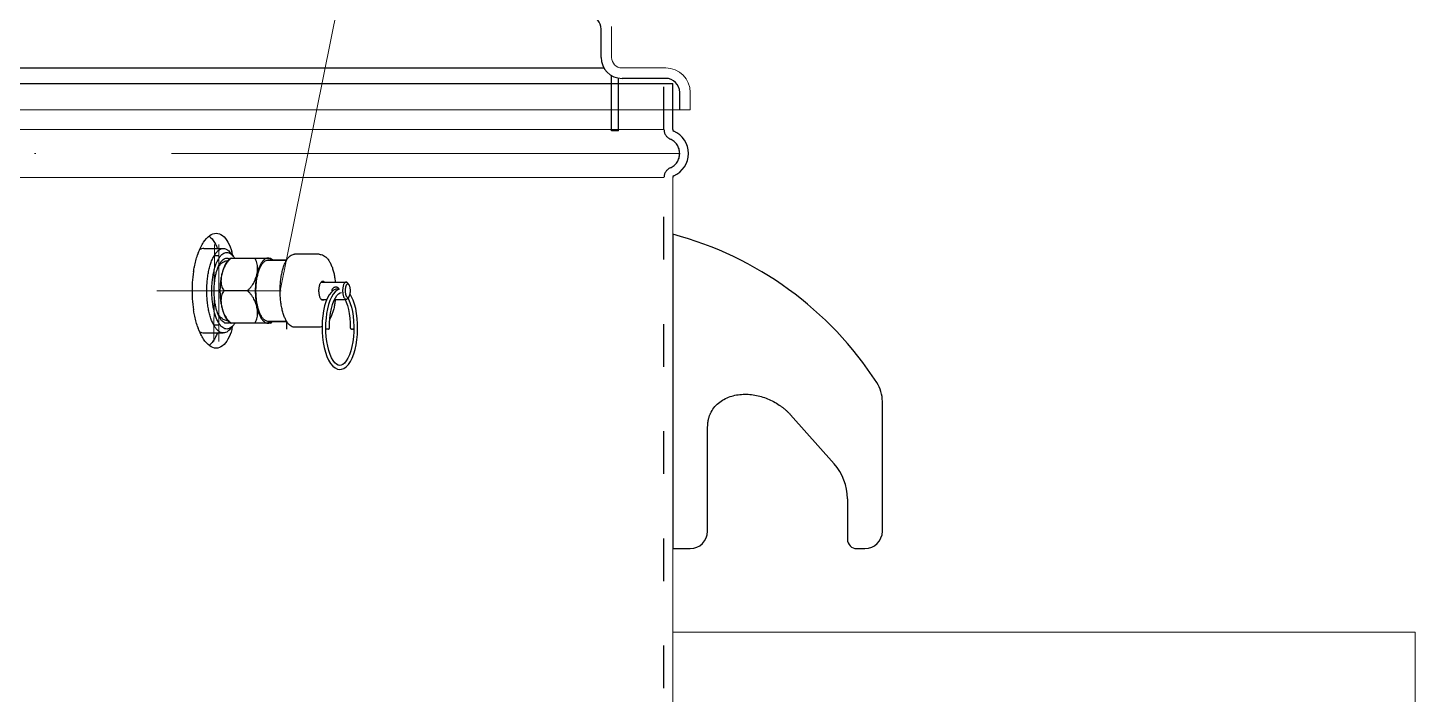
# Model space of a CAD drawing. Header units: millimetres. Extents: x 89051 to 218395, y -330386 to -125649.
# Drawn here: x 99525.8 to 99922.9, y -127075.9 to -126885.1 of the extents above; entities that cross this region are included whole.
import ezdxf

# ---------------------------------------------------------------- set-up
doc = ezdxf.new("R2010")
doc.units = ezdxf.units.MM
doc.header["$LTSCALE"] = 13
for name, pattern in [('1 实线', [0]), ('ACAD_ISO03W100', [1.18, 0.47, -0.71]), ('ACAD_ISO04W100', [30, 24, -3, 0, -3]), ('CENTER', [50.8, 31.75, -6.35, 6.35, -6.35])]:
    doc.linetypes.add(name, pattern=pattern)
doc.layers.get('0').update_dxf_attribs({"color": 1, "linetype": 'CENTER'})
for name, color, linetype in [('02___PRT_ALL_AXES', 7, 'Continuous'), ('几何体', 7, 'Continuous'), ('粗实线', 4, 'Continuous')]:
    doc.layers.add(name, color=color, linetype=linetype)
doc.layers.add('标注、文本', color=3, linetype='Continuous', lineweight=25)
doc.layers.add('铁心', color=3, linetype='Continuous', lineweight=0)

# ---------------------------------------------------------------- blocks, each defined once
blk = doc.blocks.new('WERWEF')
at = {"layer": '几何体'}
for p, q in [((96038.29, -127762.98), (96038.29, -127852.98)), ((96098.29, -127847.98), (96098.29, -127810.85)), ((96072.03, -127814.69), (96084.51, -127828.72)), ((96048.29, -127847.98), (96048.29, -127818.01)), ((96088.29, -127838.69), (96088.29, -127850.32)), ((96038.29, -127852.98), (96043.29, -127852.98)), ((96090.95, -127852.98), (96093.29, -127852.98))]:
    blk.add_line(p, q, dxfattribs=at)
for centre, radius, start, end in [((96012.67, -127859.65), 100, 32.8347, 75.1544), ((96088.29, -127810.85), 10, 0, 32.8347), ((96073.29, -127838.69), 15, 0, 41.6335), ((96043.29, -127847.98), 5, 270, 0), ((96093.29, -127847.98), 5, 270, 0), ((96090.95, -127850.32), 2.66, 180, 270)]:
    blk.add_arc(centre, radius, start, end, dxfattribs=at)
blk.add_open_spline([(96048.29, -127818.01), (96048.3, -127817.91), (96048.3, -127817.71), (96048.31, -127817.41), (96048.34, -127817.11), (96048.37, -127816.81), (96048.41, -127816.52), (96048.46, -127816.23), (96048.52, -127815.95), (96048.6, -127815.66), (96048.68, -127815.38), (96048.77, -127815.11), (96048.86, -127814.83), (96048.97, -127814.56), (96049.31, -127813.81), (96050.02, -127812.63), (96051.35, -127811.26), (96052.95, -127810.17), (96054.7, -127809.42), (96056.57, -127808.94), (96058.46, -127808.75), (96060.38, -127808.8), (96062.26, -127809.07), (96064.12, -127809.56), (96065.9, -127810.23), (96067.6, -127811.09), (96068.89, -127811.91), (96069.81, -127812.6), (96070.41, -127813.09), (96070.98, -127813.6), (96071.52, -127814.13), (96071.86, -127814.5), (96072.03, -127814.69)], degree=3, knots=[0, 0, 0, 0, 0.0099647, 0.0198382, 0.0296306, 0.039352, 0.049013, 0.0586242, 0.0681964, 0.0777406, 0.0872678, 0.0967892, 0.1063158, 0.1158588, 0.1254292, 0.1874089, 0.2504274, 0.3118188, 0.3757232, 0.4369472, 0.5005615, 0.5621646, 0.6253926, 0.6874144, 0.75015, 0.8124521, 0.8745483, 0.9000528, 0.9253008, 0.950341, 0.9752238, 1, 1, 1, 1], dxfattribs=at)

msp = doc.modelspace()

# ---------------------------------------------------------------- linework, layer by layer
at = {"color": 7, "linetype": '1 实线', "lineweight": 0}
for p, q in [((99692.89, -126893.58), (99692.89, -126884.72)), ((99708.39, -126896.58), (99695.89, -126896.58)), ((99715.39, -126908.58), (99715.39, -126903.58)), ((99179.39, -126908.58), (99715.39, -126908.58)), ((99712.39, -126908.58), (99715.39, -126908.58)), ((99707.89, -126914.2), (99183.89, -126914.2)), ((99183.89, -126927.95), (99707.89, -126927.95)), ((99710.39, -127657.08), (99710.39, -126927.95)), ((99922.89, -127058.1), (99710.39, -127058.1)), ((99922.89, -127058.1), (99922.89, -127118.1))]:
    msp.add_line(p, q, dxfattribs=at)
at = {"color": 7, "linetype": 'Continuous'}
for p, q in [((99576.22, -126948.29), (99581.78, -126948.29)), ((99584.61, -126950.43), (99583.78, -126949.43)), ((99583.7, -126951.03), (99595.32, -126951.03)), ((99599.93, -126951.58), (99594.56, -126951.58)), ((99581.31, -126955.75), (99581.31, -126955.76)), ((99617.72, -126958.63), (99617.31, -126958.13)), ((99588.63, -126960.37), (99581.97, -126960.37)), ((99611.61, -126962.43), (99611.16, -126963.51)), ((99612.12, -126961.51), (99611.61, -126962.43)), ((99612.7, -126960.76), (99612.12, -126961.51)), ((99612.74, -126962.18), (99612.3, -126963.17)), ((99613.34, -126960.22), (99612.7, -126960.76)), ((99613.24, -126961.34), (99612.74, -126962.18)), ((99613.8, -126960.67), (99613.24, -126961.34)), ((99614.01, -126959.91), (99613.34, -126960.22)), ((99613.43, -126963.29), (99613.85, -126962.43)), ((99614.41, -126960.18), (99613.8, -126960.67)), ((99613.85, -126962.43), (99614.3, -126961.76)), ((99614.62, -126959.82), (99614.01, -126959.91)), ((99614.3, -126961.76), (99614.75, -126961.29)), ((99614.87, -126959.98), (99614.41, -126960.18)), ((99614.81, -126959.83), (99614.62, -126959.82)), ((99614.75, -126961.29), (99615.2, -126961.01)), ((99615.2, -126961.01), (99615.63, -126960.91)), ((99616.61, -126962.84), (99616.95, -126963.61)), ((99617.72, -126962.1), (99617.31, -126962.6)), ((99617.42, -126962.47), (99617.71, -126963.02)), ((99618.47, -126962.07), (99618.04, -126961.38)), ((99618.93, -126963.07), (99618.47, -126962.07)), ((99610.47, -126966.08), (99610.24, -126967.51)), ((99610.78, -126964.74), (99610.47, -126966.08)), ((99611.16, -126963.51), (99610.78, -126964.74)), ((99611.6, -126965.53), (99611.35, -126966.86)), ((99611.91, -126964.29), (99611.6, -126965.53)), ((99612.3, -126963.17), (99611.91, -126964.29)), ((99612.28, -126968.21), (99612.47, -126966.8)), ((99612.47, -126966.8), (99612.73, -126965.5)), ((99612.73, -126965.5), (99613.05, -126964.32)), ((99613.05, -126964.32), (99613.43, -126963.29)), ((99616.95, -126963.61), (99617.29, -126964.6)), ((99617.29, -126964.6), (99617.58, -126965.72)), ((99617.58, -126965.72), (99617.81, -126966.93)), ((99617.71, -126963.02), (99618.1, -126963.98)), ((99618.1, -126963.98), (99618.44, -126965.09)), ((99618.44, -126965.09), (99618.72, -126966.34)), ((99618.72, -126966.34), (99618.93, -126967.69)), ((99619.33, -126964.21), (99618.93, -126963.07)), ((99619.66, -126965.49), (99619.33, -126964.21)), ((99619.92, -126966.86), (99619.66, -126965.49)), ((99595.32, -126969.7), (99583.7, -126969.7)), ((99584.61, -126970.31), (99583.78, -126971.3)), ((99599.93, -126969.15), (99594.56, -126969.15)), ((99610.1, -126969.02), (99610.04, -126970.56)), ((99610.04, -126970.56), (99610.06, -126972.12)), ((99610.24, -126967.51), (99610.1, -126969.02)), ((99611.07, -126969.7), (99611.05, -126971.13)), ((99611.17, -126968.26), (99611.07, -126969.7)), ((99611.35, -126966.86), (99611.17, -126968.26)), ((99612.14, -126971.12), (99612.17, -126969.68)), ((99612.17, -126969.68), (99612.28, -126968.21)), ((99617.81, -126966.93), (99617.98, -126968.23)), ((99617.98, -126968.23), (99618.08, -126969.58)), ((99618.08, -126969.58), (99618.11, -126970.9)), ((99618.93, -126967.69), (99619.06, -126969.12)), ((99619.06, -126969.12), (99619.12, -126970.59)), ((99619.12, -126970.59), (99619.1, -126972.08)), ((99620.1, -126968.31), (99619.92, -126966.86)), ((99620.2, -126969.82), (99620.1, -126968.31)), ((99620.22, -126971.34), (99620.2, -126969.82)), ((99576.22, -126972.44), (99581.78, -126972.44)), ((99610.06, -126972.12), (99610.17, -126973.66)), ((99610.17, -126973.66), (99610.36, -126975.17)), ((99611.05, -126971.13), (99611.05, -126971.15)), ((99611.05, -126971.15), (99611.07, -126971.22)), ((99611.07, -126971.22), (99611.12, -126971.29)), ((99611.12, -126971.29), (99611.19, -126971.33)), ((99611.16, -126972.09), (99611.14, -126971.3)), ((99611.26, -126973.53), (99611.16, -126972.09)), ((99611.19, -126971.33), (99611.26, -126971.34)), ((99611.92, -126971.34), (99611.26, -126971.34)), ((99611.43, -126974.93), (99611.26, -126973.53)), ((99611.92, -126971.34), (99612, -126971.33)), ((99612, -126971.33), (99612.07, -126971.29)), ((99612.07, -126971.29), (99612.12, -126971.22)), ((99612.12, -126971.22), (99612.14, -126971.15)), ((99612.14, -126971.15), (99612.14, -126971.12)), ((99618.11, -126970.9), (99618.12, -126970.96)), ((99618.12, -126970.96), (99618.15, -126971.08)), ((99618.15, -126971.08), (99618.22, -126971.19)), ((99618.22, -126971.19), (99618.31, -126971.27)), ((99618.31, -126971.27), (99618.43, -126971.33)), ((99618.43, -126971.33), (99618.55, -126971.34)), ((99618.77, -126971.34), (99618.55, -126971.34)), ((99618.77, -126971.34), (99618.9, -126971.33)), ((99619, -126973.55), (99618.82, -126974.98)), ((99618.9, -126971.33), (99619.01, -126971.27)), ((99619.1, -126972.08), (99619, -126973.55)), ((99619.01, -126971.27), (99619.11, -126971.19)), ((99619.11, -126971.19), (99619.11, -126971.18)), ((99619.79, -126975.83), (99620.01, -126974.38)), ((99620.01, -126974.38), (99620.16, -126972.87)), ((99620.16, -126972.87), (99620.22, -126971.34)), ((99610.36, -126975.17), (99610.63, -126976.6)), ((99610.63, -126976.6), (99610.98, -126977.95)), ((99610.98, -126977.95), (99611.41, -126979.18)), ((99611.68, -126976.26), (99611.43, -126974.93)), ((99611.99, -126977.49), (99611.68, -126976.26)), ((99612.36, -126978.59), (99611.99, -126977.49)), ((99612.77, -126979.55), (99612.36, -126978.59)), ((99617.86, -126978.69), (99617.43, -126979.66)), ((99618.24, -126977.58), (99617.86, -126978.69)), ((99618.56, -126976.33), (99618.24, -126977.58)), ((99618.82, -126974.98), (99618.56, -126976.33)), ((99618.66, -126979.63), (99619.11, -126978.48)), ((99619.11, -126978.48), (99619.48, -126977.21)), ((99619.48, -126977.21), (99619.79, -126975.83)), ((99611.41, -126979.18), (99611.9, -126980.27)), ((99611.9, -126980.27), (99612.47, -126981.19)), ((99612.47, -126981.19), (99613.09, -126981.93)), ((99613.22, -126980.35), (99612.77, -126979.55)), ((99613.09, -126981.93), (99613.76, -126982.46)), ((99613.7, -126980.97), (99613.22, -126980.35)), ((99614.18, -126981.42), (99613.7, -126980.97)), ((99613.76, -126982.46), (99614.47, -126982.78)), ((99614.66, -126981.69), (99614.18, -126981.42)), ((99615.13, -126981.77), (99614.66, -126981.69)), ((99615.5, -126981.72), (99615.13, -126981.77)), ((99615.98, -126981.49), (99615.5, -126981.72)), ((99615.56, -126982.83), (99616.27, -126982.59)), ((99616.47, -126981.07), (99615.98, -126981.49)), ((99616.27, -126982.59), (99616.95, -126982.13)), ((99616.96, -126980.46), (99616.47, -126981.07)), ((99616.95, -126982.13), (99617.58, -126981.47)), ((99617.43, -126979.66), (99616.96, -126980.46)), ((99617.58, -126981.47), (99618.15, -126980.63)), ((99618.15, -126980.63), (99618.66, -126979.63)), ((99614.47, -126982.78), (99615.13, -126982.87)), ((99615.12, -126982.87), (99615.56, -126982.83))]:
    msp.add_line(p, q, dxfattribs=at)
at = {"color": 7, "linetype": '1 实线', "lineweight": 0}
for centre, radius, start, end in [((99695.89, -126893.58), 3, 180, 270), ((99695.89, -126893.58), 3, 180, 270), ((99708.39, -126903.58), 7, 0, 90)]:
    msp.add_arc(centre, radius, start, end, dxfattribs=at)
at = {"color": 7, "linetype": 'Continuous'}
for centre, radius, start, end in [((99594.91, -126957.27), 21.71, 159.2381, 160.746), ((99563.43, -126955.85), 21.83, 16.7284, 17.6139), ((99561.63, -126956.39), 23.71, 14.9661, 16.7233), ((99560.47, -126956.71), 24.91, 14.5963, 14.977), ((99607.15, -126960.21), 34.31, 171.0624, 176.3614), ((99589.93, -126957.28), 8.82, 141.0698, 145.4456), ((99589.48, -126956.91), 8.24, 134.5187, 141.1017), ((99589.58, -126956.87), 8.19, 40.3593, 45.4887), ((99609.07, -126960.37), 36.24, 176.3158, 180), ((99609.07, -126960.37), 36.24, 179.9991, 183.7058), ((99607.14, -126960.52), 34.31, 183.6606, 188.9379), ((99590.5, -126962.96), 9.41, 192.3483, 192.4799), ((99594.9, -126963.46), 21.69, 199.2552, 200.7808), ((99589.93, -126963.45), 8.82, 214.5545, 218.9324), ((99589.48, -126963.82), 8.24, 218.9003, 225.4814), ((99561.61, -126964.33), 23.73, 343.2942, 345.0356), ((99560.46, -126964.02), 24.92, 345.0249, 345.4044), ((99589.58, -126963.86), 8.19, 314.5113, 319.6413), ((99563.42, -126964.87), 21.84, 342.388, 343.2895)]:
    msp.add_arc(centre, radius, start, end, dxfattribs=at)
for points, start_tangent, end_tangent in [([(99575.36, -126947.86), (99576.14, -126946.5)], (0.449382, 0.893339), (0.545739, 0.837955)), ([(99576.14, -126946.5), (99577.92, -126944.56)], (0.545739, 0.837955), (0.820589, 0.571518)), ([(99577.92, -126944.56), (99579.76, -126943.9)], (0.820589, 0.571518), (1, 0)), ([(99579.76, -126943.9), (99581.52, -126944.56), (99583.09, -126946.5), (99584.24, -126949.25)], (1, 0), (0.302706, -0.953084)), ([(99573.25, -126954.88), (99573.5, -126953.51), (99574.42, -126950.11)], (0.156172, 0.98773), (0.329852, 0.944033)), ([(99574.62, -126949.58), (99575.36, -126947.86)], (0.354579, 0.935026), (0.449382, 0.893339)), ([(99576.22, -126948.29), (99575.56, -126948.38), (99575.1, -126948.57)], (-1, 0), (-0.891958, -0.452119)), ([(99577.06, -126960.37), (99577.1, -126958.74), (99577.23, -126957.13), (99577.45, -126955.57), (99577.74, -126954.11), (99578.12, -126952.76), (99578.56, -126951.55), (99579.06, -126950.51), (99579.61, -126949.65), (99580.2, -126948.99), (99580.82, -126948.54), (99581.46, -126948.32), (99581.78, -126948.29)], (0, 1), (1, 0)), ([(99578.5, -126960.37), (99578.54, -126958.89), (99578.66, -126957.42), (99578.85, -126956.01), (99579.12, -126954.68), (99579.46, -126953.45), (99579.86, -126952.35), (99580.31, -126951.4), (99580.81, -126950.62), (99581.35, -126950.02), (99581.92, -126949.62), (99582.5, -126949.41), (99583.08, -126949.41), (99583.66, -126949.62), (99584.23, -126950.02), (99584.61, -126950.43)], (0, 1), (0.639938, -0.768426)), ([(99581.78, -126948.29), (99582.1, -126948.32), (99582.74, -126948.54), (99583.36, -126948.99), (99583.78, -126949.43)], (1, 0), (0.63998, -0.768392)), ([(99584.61, -126950.43), (99584.77, -126950.62), (99585.04, -126951.03)], (0.639938, -0.768426), (0.534571, -0.845124)), ([(99609.22, -126949.94), (99609.83, -126950.01), (99610.44, -126950.24), (99611.06, -126950.66), (99611.67, -126951.28), (99612.21, -126952.09), (99612.68, -126953.04), (99613.07, -126954.09), (99613.39, -126955.23), (99613.64, -126956.45), (99613.82, -126957.72), (99613.84, -126957.89)], (1, 0), (0.101585, -0.994827)), ([(99579.14, -126960.37), (99579.19, -126958.97), (99579.31, -126957.61), (99579.51, -126956.32), (99579.78, -126955.11), (99580.07, -126954.16)], (0, 1), (0.328664, 0.944447)), ([(99580.07, -126954.16), (99580.12, -126954.02), (99580.52, -126953.07), (99580.97, -126952.28), (99581.46, -126951.68), (99581.98, -126951.27), (99582.52, -126951.06), (99582.53, -126951.06)], (0.328664, 0.944447), (0.983813, 0.179198)), ([(99582.42, -126952.67), (99582.32, -126952.84), (99581.89, -126953.79), (99581.52, -126954.9), (99581.22, -126956.14), (99581, -126957.49), (99580.87, -126958.91), (99580.82, -126960.37)], (-0.498645, -0.866806), (0, -1)), ([(99584.08, -126951.03), (99583.42, -126951.63), (99582.83, -126952.34), (99582.3, -126953.15), (99581.86, -126954.04), (99581.53, -126954.94), (99581.31, -126955.75)], (-0.783416, -0.621497), (-0.214478, -0.976729)), ([(99582.67, -126952.27), (99582.42, -126952.67)], (-0.567798, -0.823168), (-0.498645, -0.866806)), ([(99582.53, -126951.06), (99583.06, -126951.06), (99583.52, -126951.22)], (0.983813, 0.179198), (0.887479, -0.460849)), ([(99588.63, -126960.37), (99589.2, -126959.85), (99589.73, -126959.25), (99590.19, -126958.6), (99590.57, -126957.93), (99590.89, -126957.25), (99591.15, -126956.54), (99591.36, -126955.78), (99591.52, -126954.96), (99591.59, -126954.07), (99591.56, -126953.18), (99591.4, -126952.36), (99591.12, -126951.64), (99590.74, -126951.03)], (0.783416, 0.621497), (-0.629118, 0.77731)), ([(99595.75, -126951.58), (99595.69, -126951.52), (99595.13, -126951.18), (99594.56, -126951.06), (99593.99, -126951.18), (99593.44, -126951.52), (99592.91, -126952.08), (99592.43, -126952.84), (99591.99, -126953.79), (99591.62, -126954.9), (99591.33, -126956.14), (99591.11, -126957.49), (99590.97, -126958.91), (99590.93, -126960.37)], (-0.749008, 0.662561), (0, -1)), ([(99581.31, -126955.76), (99581.18, -126956.52), (99581.12, -126957.24), (99581.12, -126957.92), (99581.2, -126958.59), (99581.37, -126959.24), (99581.63, -126959.85), (99581.97, -126960.37)], (-0.213205, -0.977007), (0.629118, -0.77731)), ([(99609.15, -126960.37), (99609.17, -126959.86), (99609.23, -126959.37), (99609.32, -126958.92), (99609.43, -126958.52), (99609.58, -126958.18), (99609.75, -126957.91), (99609.76, -126957.89)], (0, 1), (0.628137, 0.778102)), ([(99609.76, -126957.89), (99609.93, -126957.73), (99610.13, -126957.63), (99610.23, -126957.62)], (0.628137, 0.778102), (1, 0)), ([(99610.23, -126957.62), (99610.33, -126957.63), (99610.52, -126957.73), (99610.69, -126957.89)], (1, 0), (0.628137, -0.778102)), ([(99616.9, -126957.9), (99616.71, -126957.94), (99616.53, -126958.08), (99616.36, -126958.31), (99616.21, -126958.62), (99616.09, -126959), (99616, -126959.42), (99615.95, -126959.89), (99615.93, -126960.37)], (-1, -0.00001), (0, -1)), ([(99617.72, -126958.63), (99617.69, -126958.59), (99617.55, -126958.48), (99617.4, -126958.44), (99617.26, -126958.48), (99617.11, -126958.59), (99616.98, -126958.77), (99616.87, -126959.01), (99616.78, -126959.3), (99616.71, -126959.63), (99616.67, -126959.99), (99616.65, -126960.37)], (-0.640996, 0.767544), (0, -1)), ([(99617.31, -126958.13), (99617.27, -126958.08), (99617.09, -126957.94), (99616.9, -126957.9)], (-0.640896, 0.767628), (-1, -0.00001)), ([(99618.15, -126960.37), (99618.14, -126959.99), (99618.1, -126959.63), (99618.03, -126959.3), (99617.93, -126959.01), (99617.82, -126958.77), (99617.72, -126958.63)], (0, 1), (-0.640996, 0.767544)), ([(99581.78, -126972.44), (99581.46, -126972.41), (99580.82, -126972.19), (99580.2, -126971.74), (99579.61, -126971.08), (99579.06, -126970.22), (99578.56, -126969.18), (99578.12, -126967.97), (99577.74, -126966.62), (99577.45, -126965.16), (99577.23, -126963.6), (99577.1, -126961.99), (99577.06, -126960.37)], (-1, 0), (0, 1)), ([(99584.61, -126970.31), (99584.23, -126970.71), (99583.66, -126971.11), (99583.08, -126971.32), (99582.5, -126971.32), (99581.92, -126971.11), (99581.35, -126970.71), (99580.81, -126970.11), (99580.31, -126969.33), (99579.86, -126968.38), (99579.46, -126967.28), (99579.12, -126966.05), (99578.85, -126964.72), (99578.66, -126963.31), (99578.54, -126961.84), (99578.5, -126960.37)], (-0.639938, -0.768426), (0, 1)), ([(99580.06, -126966.55), (99579.78, -126965.62), (99579.51, -126964.41), (99579.31, -126963.12), (99579.19, -126961.76), (99579.14, -126960.37)], (-0.327218, 0.944949), (0, 1)), ([(99580.82, -126960.37), (99580.87, -126961.82), (99581, -126963.24), (99581.22, -126964.59), (99581.52, -126965.83), (99581.89, -126966.94), (99582.32, -126967.89), (99582.42, -126968.06)], (0, -1), (0.498645, -0.866806)), ([(99581.97, -126960.37), (99581.63, -126960.88), (99581.37, -126961.49), (99581.2, -126962.14), (99581.12, -126962.81), (99581.12, -126963.5), (99581.18, -126964.22), (99581.31, -126964.97)], (-0.629118, -0.77731), (0.213855, -0.976866)), ([(99590.74, -126969.7), (99591.12, -126969.1), (99591.4, -126968.38), (99591.55, -126967.62), (99591.59, -126966.9), (99591.57, -126966.2), (99591.48, -126965.51), (99591.33, -126964.82), (99591.13, -126964.12), (99590.87, -126963.44), (99590.56, -126962.76), (99590.17, -126962.1), (99589.72, -126961.46), (99589.2, -126960.87), (99588.63, -126960.37)], (0.629118, 0.77731), (-0.783416, 0.621497)), ([(99590.93, -126960.37), (99590.97, -126961.82), (99591.11, -126963.24), (99591.33, -126964.59), (99591.62, -126965.83), (99591.99, -126966.94), (99592.43, -126967.89), (99592.91, -126968.65), (99593.44, -126969.21), (99593.99, -126969.55), (99594.56, -126969.67), (99595.13, -126969.55), (99595.69, -126969.21), (99595.75, -126969.15)], (0, -1), (0.749008, 0.662561)), ([(99609.76, -126962.84), (99609.75, -126962.82), (99609.58, -126962.56), (99609.43, -126962.21), (99609.32, -126961.81), (99609.23, -126961.36), (99609.17, -126960.87), (99609.15, -126960.37)], (-0.628137, 0.778102), (0, 1)), ([(99610.23, -126963.11), (99610.13, -126963.1), (99609.93, -126963.01), (99609.76, -126962.84)], (-1, 0), (-0.628137, 0.778102)), ([(99610.69, -126962.84), (99610.52, -126963.01), (99610.33, -126963.1), (99610.23, -126963.11)], (-0.628137, -0.778102), (-1, 0)), ([(99613.84, -126962.84), (99613.82, -126963.02), (99613.64, -126964.3), (99613.39, -126965.52), (99613.07, -126966.66), (99612.67, -126967.71), (99612.26, -126968.55)], (-0.101587, -0.994827), (-0.48877, -0.872413)), ([(99615.93, -126960.37), (99615.95, -126960.84), (99616, -126961.31), (99616.09, -126961.74), (99616.21, -126962.11), (99616.36, -126962.42), (99616.53, -126962.65), (99616.71, -126962.79), (99616.9, -126962.84)], (0, -1), (1, 0.00001)), ([(99616.65, -126960.37), (99616.67, -126960.74), (99616.71, -126961.1), (99616.78, -126961.43), (99616.87, -126961.72), (99616.98, -126961.96), (99617.11, -126962.14), (99617.26, -126962.25), (99617.4, -126962.29), (99617.55, -126962.25), (99617.69, -126962.14), (99617.72, -126962.1)], (0, -1), (0.640995, 0.767545)), ([(99616.9, -126962.84), (99617.09, -126962.79), (99617.27, -126962.65), (99617.31, -126962.6)], (1, 0.00001), (0.640896, 0.767628)), ([(99617.72, -126962.1), (99617.82, -126961.96), (99617.93, -126961.72), (99618.03, -126961.43), (99618.1, -126961.1), (99618.14, -126960.74), (99618.15, -126960.37)], (0.640995, 0.767545), (0, 1)), ([(99574.42, -126970.62), (99573.5, -126967.23), (99573.25, -126965.85)], (-0.329874, 0.944025), (-0.156172, 0.98773)), ([(99582.53, -126969.67), (99582.52, -126969.67), (99581.98, -126969.46), (99581.46, -126969.05), (99580.97, -126968.45), (99580.52, -126967.66), (99580.12, -126966.71), (99580.06, -126966.55)], (-0.983813, 0.179198), (-0.327218, 0.944949)), ([(99581.32, -126964.99), (99581.53, -126965.8), (99581.86, -126966.69), (99582.3, -126967.58), (99582.83, -126968.39), (99583.42, -126969.1), (99584.08, -126969.7)], (0.216098, -0.976372), (0.783416, -0.621497)), ([(99582.42, -126968.06), (99582.67, -126968.46)], (0.498645, -0.866806), (0.567798, -0.823168)), ([(99583.52, -126969.51), (99583.06, -126969.67), (99582.53, -126969.67)], (-0.88749, -0.460827), (-0.983813, 0.179198)), ([(99585.04, -126969.71), (99584.77, -126970.11), (99584.61, -126970.31)], (-0.534571, -0.845124), (-0.639938, -0.768426)), ([(99610.04, -126970.66), (99609.83, -126970.72), (99609.22, -126970.79)], (-0.947538, -0.319642), (-1, 0)), ([(99575.36, -126972.87), (99574.62, -126971.16)], (-0.449393, 0.893334), (-0.35489, 0.934908)), ([(99575.1, -126972.16), (99575.56, -126972.35), (99576.22, -126972.44)], (0.891863, -0.452306), (1, 0)), ([(99576.14, -126974.23), (99575.36, -126972.87)], (-0.545649, 0.838014), (-0.449393, 0.893334)), ([(99577.92, -126976.17), (99576.14, -126974.23)], (-0.82077, 0.571259), (-0.545649, 0.838014)), ([(99584.24, -126971.48), (99583.09, -126974.23), (99581.52, -126976.17), (99579.76, -126976.83)], (-0.302679, -0.953092), (-1, 0)), ([(99583.78, -126971.3), (99583.36, -126971.74), (99582.74, -126972.19), (99582.1, -126972.41), (99581.78, -126972.44)], (-0.63998, -0.768392), (-1, 0)), ([(99579.76, -126976.83), (99577.92, -126976.17)], (-1, 0), (-0.82077, 0.571259))]:
    msp.add_spline(points, degree=3, dxfattribs=dict(at, start_tangent=start_tangent, end_tangent=end_tangent))
at = {"color": 2, "linetype": 'Continuous'}
for points, start_tangent, end_tangent in [([(99580.51, -126953.4), (99580.49, -126953.42), (99580.48, -126953.44), (99580.47, -126953.45), (99580.46, -126953.46), (99580.46, -126953.47), (99580.45, -126953.48), (99580.44, -126953.49), (99580.41, -126953.52), (99580.39, -126953.55), (99580.37, -126953.58), (99580.35, -126953.6), (99580.27, -126953.72), (99580.25, -126953.75), (99580.23, -126953.78), (99580.19, -126953.85)], (-0.633897, -0.773417), (-0.539216, -0.842167)), ([(99580.52, -126967.35), (99580.48, -126967.29), (99580.46, -126967.27), (99580.44, -126967.24), (99580.42, -126967.21), (99580.4, -126967.19), (99580.38, -126967.16), (99580.35, -126967.13), (99580.33, -126967.1), (99580.31, -126967.07), (99580.29, -126967.04), (99580.27, -126967.01), (99580.25, -126966.98), (99580.24, -126966.97), (99580.23, -126966.95), (99580.21, -126966.92), (99580.19, -126966.88)], (-0.636544, 0.77124), (-0.53963, 0.841902))]:
    msp.add_spline(points, degree=3, dxfattribs=dict(at, start_tangent=start_tangent, end_tangent=end_tangent))
at = {"layer": '02___PRT_ALL_AXES', "color": 7, "linetype": 'Continuous'}
for p, q in [((99609.22, -126949.94), (99602.11, -126949.94)), ((99594.56, -126951.58), (99599.93, -126951.58)), ((99609.76, -126957.9), (99616.9, -126957.9)), ((99609.76, -126962.84), (99611.44, -126962.84)), ((99613.65, -126962.84), (99616.9, -126962.84)), ((99594.56, -126969.15), (99599.93, -126969.15)), ((99599.83, -126969.15), (99599.83, -126971.34)), ((99609.22, -126970.79), (99602.11, -126970.79))]:
    msp.add_line(p, q, dxfattribs=at)
for centre, radius, start, end in [((99574.5, -126948.71), 5.13, 44.5401, 51.3187), ((99613.91, -126960.36), 1.01, 180.0304, 192.0622), ((99574.5, -126972.02), 5.13, 308.6815, 315.4663)]:
    msp.add_arc(centre, radius, start, end, dxfattribs=at)
for points, start_tangent, end_tangent in [([(99578.16, -126945.11), (99579.5, -126947.04), (99580.07, -126948.25)], (0.70222, -0.71196), (0.391355, -0.92024)), ([(99598.04, -126960.37), (99598.08, -126958.81), (99598.22, -126957.29), (99598.44, -126955.84), (99598.75, -126954.49), (99599.12, -126953.27), (99599.57, -126952.21), (99600.07, -126951.33), (99600.62, -126950.66), (99601.21, -126950.2), (99601.81, -126949.97), (99602.11, -126949.94)], (0, 1), (1, 0)), ([(99580.07, -126954.16), (99580.12, -126954.06), (99580.59, -126953.27), (99581.11, -126952.65), (99581.66, -126952.22), (99582.22, -126951.94), (99582.78, -126951.8), (99583.06, -126951.78)], (0.438348, 0.898805), (0.99975, 0.022375)), ([(99594.56, -126969.15), (99594, -126969.03), (99593.45, -126968.67), (99592.93, -126968.09), (99592.46, -126967.3), (99592.04, -126966.31), (99591.69, -126965.17), (99591.42, -126963.89), (99591.24, -126962.52), (99591.14, -126961.09), (99591.14, -126959.64), (99591.24, -126958.21), (99591.42, -126956.84), (99591.69, -126955.56), (99592.04, -126954.42), (99592.46, -126953.43), (99592.93, -126952.64), (99593.45, -126952.06), (99594, -126951.7), (99594.56, -126951.58)], (-1, 0), (1, 0)), ([(99602.11, -126970.79), (99601.81, -126970.77), (99601.21, -126970.53), (99600.62, -126970.07), (99600.07, -126969.4), (99599.57, -126968.52), (99599.12, -126967.46), (99598.75, -126966.24), (99598.44, -126964.89), (99598.22, -126963.44), (99598.08, -126961.92), (99598.04, -126960.37)], (-1, 0), (0, 1)), ([(99612.9, -126960.37), (99612.92, -126960.15), (99612.99, -126959.94), (99613.1, -126959.75), (99613.25, -126959.59), (99613.42, -126959.45), (99613.61, -126959.35), (99613.81, -126959.29), (99614.01, -126959.27)], (0, 1), (1, 0)), ([(99614.01, -126959.27), (99614.21, -126959.29), (99614.38, -126959.35), (99614.54, -126959.45), (99614.67, -126959.59), (99614.78, -126959.75), (99614.86, -126959.94), (99614.87, -126959.98)], (1, 0), (0.27321, -0.961954)), ([(99583.06, -126968.96), (99582.89, -126968.94), (99582.31, -126968.82), (99581.73, -126968.56), (99581.17, -126968.13), (99580.62, -126967.51), (99580.13, -126966.7), (99580.06, -126966.55)], (-0.999764, 0.021744), (-0.436257, 0.899822)), ([(99580.07, -126972.48), (99579.5, -126973.69), (99578.16, -126975.62)], (-0.391355, -0.92024), (-0.702142, -0.712037))]:
    msp.add_spline(points, degree=3, dxfattribs=dict(at, start_tangent=start_tangent, end_tangent=end_tangent))
at = {"layer": '标注、文本'}
for p, q in [((99689.89, -126893.58), (99689.89, -126885.45)), ((99195.89, -126896.58), (99690.7, -126896.58)), ((99692.89, -126914.58), (99692.89, -126898.77)), ((99195.89, -126901.08), (99695.89, -126901.08)), ((99694.89, -126914.58), (99694.89, -126899.49)), ((99708.39, -126899.58), (99695.89, -126899.58)), ((99712.39, -126908.58), (99712.39, -126903.58)), ((99694.89, -126914.58), (99692.89, -126914.58)), ((99580.54, -126950.37), (99579.21, -126950.37)), ((99580.54, -126970.27), (99579.15, -126970.27))]:
    msp.add_line(p, q, dxfattribs=at)
at = {"layer": '标注、文本', "color": 1, "linetype": 'ACAD_ISO04W100', "lineweight": 15}
for p, q in [((99176.89, -126921.08), (99712.39, -126921.08)), ((99579.05, -126974.86), (99579.23, -126947.09)), ((99580.54, -126974.86), (99580.54, -126947.09)), ((99598.29, -126960.37), (99562.79, -126960.37))]:
    msp.add_line(p, q, dxfattribs=at)
at = {"layer": '标注、文本'}
for centre, radius, start, end in [((99685.89, -126885.45), 4, 0, 77.6028), ((99695.89, -126893.58), 6, 180, 270), ((99708.39, -126903.58), 4, 0, 90)]:
    msp.add_arc(centre, radius, start, end, dxfattribs=at)
at = {"layer": '粗实线', "ltscale": 2}
for p in [(99181.39, -126901.08), (99710.39, -126914.2)]:
    msp.add_line(p, (99710.39, -126901.08), dxfattribs=at)
at = {"layer": '粗实线', "color": 2, "linetype": 'ACAD_ISO03W100', "ltscale": 2}
for p, q in [((99707.89, -126914.2), (99707.89, -126901.08)), ((99707.89, -127657.08), (99707.89, -126927.95))]:
    msp.add_line(p, q, dxfattribs=at)
for centre, radius, start, end in [((99710.89, -126914.2), 3, 180, 246.4218), ((99707.89, -126921.08), 4.5, 293.5782, 66.4218), ((99710.89, -126927.95), 3, 113.5782, 180)]:
    msp.add_arc(centre, radius, start, end, dxfattribs=at)
at = {"layer": '粗实线', "ltscale": 2}
for centre, radius, start, end in [((99710.89, -126914.2), 0.5, 180, 246.4218), ((99707.89, -126921.08), 7, 293.5782, 66.4218), ((99710.89, -126927.95), 0.5, 113.5782, 180), ((99710.89, -126927.95), 0.5, 113.5782, 180)]:
    msp.add_arc(centre, radius, start, end, dxfattribs=at)
at = {"layer": '铁心'}
msp.add_lwpolyline([(99598.04, -126960.37), (99738.46, -126264.47), (99738.46, -126264.47)], dxfattribs=at)

# ---------------------------------------------------------------- block references
at = {"layer": '标注、文本'}
msp.add_blockref('WERWEF', (3672.1, 818.78), dxfattribs=at)

doc.saveas('drawing.dxf')
